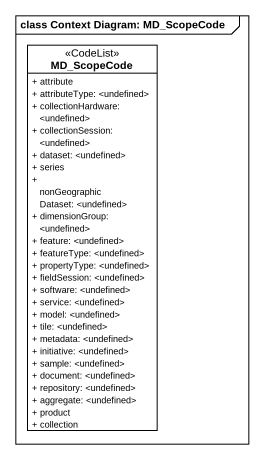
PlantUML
@startuml
mainframe class Context Diagram: MD_ScopeCode
hide circle
hide empty members
skinparam classAttributeIconSize 0
class MD_ScopeCode <<CodeList>> #FFFFFF {
  + attribute
  + attributeType: <undefined>
  + collectionHardware: <undefined>
  + collectionSession: <undefined>
  + dataset: <undefined>
  + series
  + nonGeographicDataset: <undefined>
  + dimensionGroup: <undefined>
  + feature: <undefined>
  + featureType: <undefined>
  + propertyType: <undefined>
  + fieldSession: <undefined>
  + software: <undefined>
  + service: <undefined>
  + model: <undefined>
  + tile: <undefined>
  + metadata: <undefined>
  + initiative: <undefined>
  + sample: <undefined>
  + document: <undefined>
  + repository: <undefined>
  + aggregate: <undefined>
  + product
  + collection
}
@enduml
